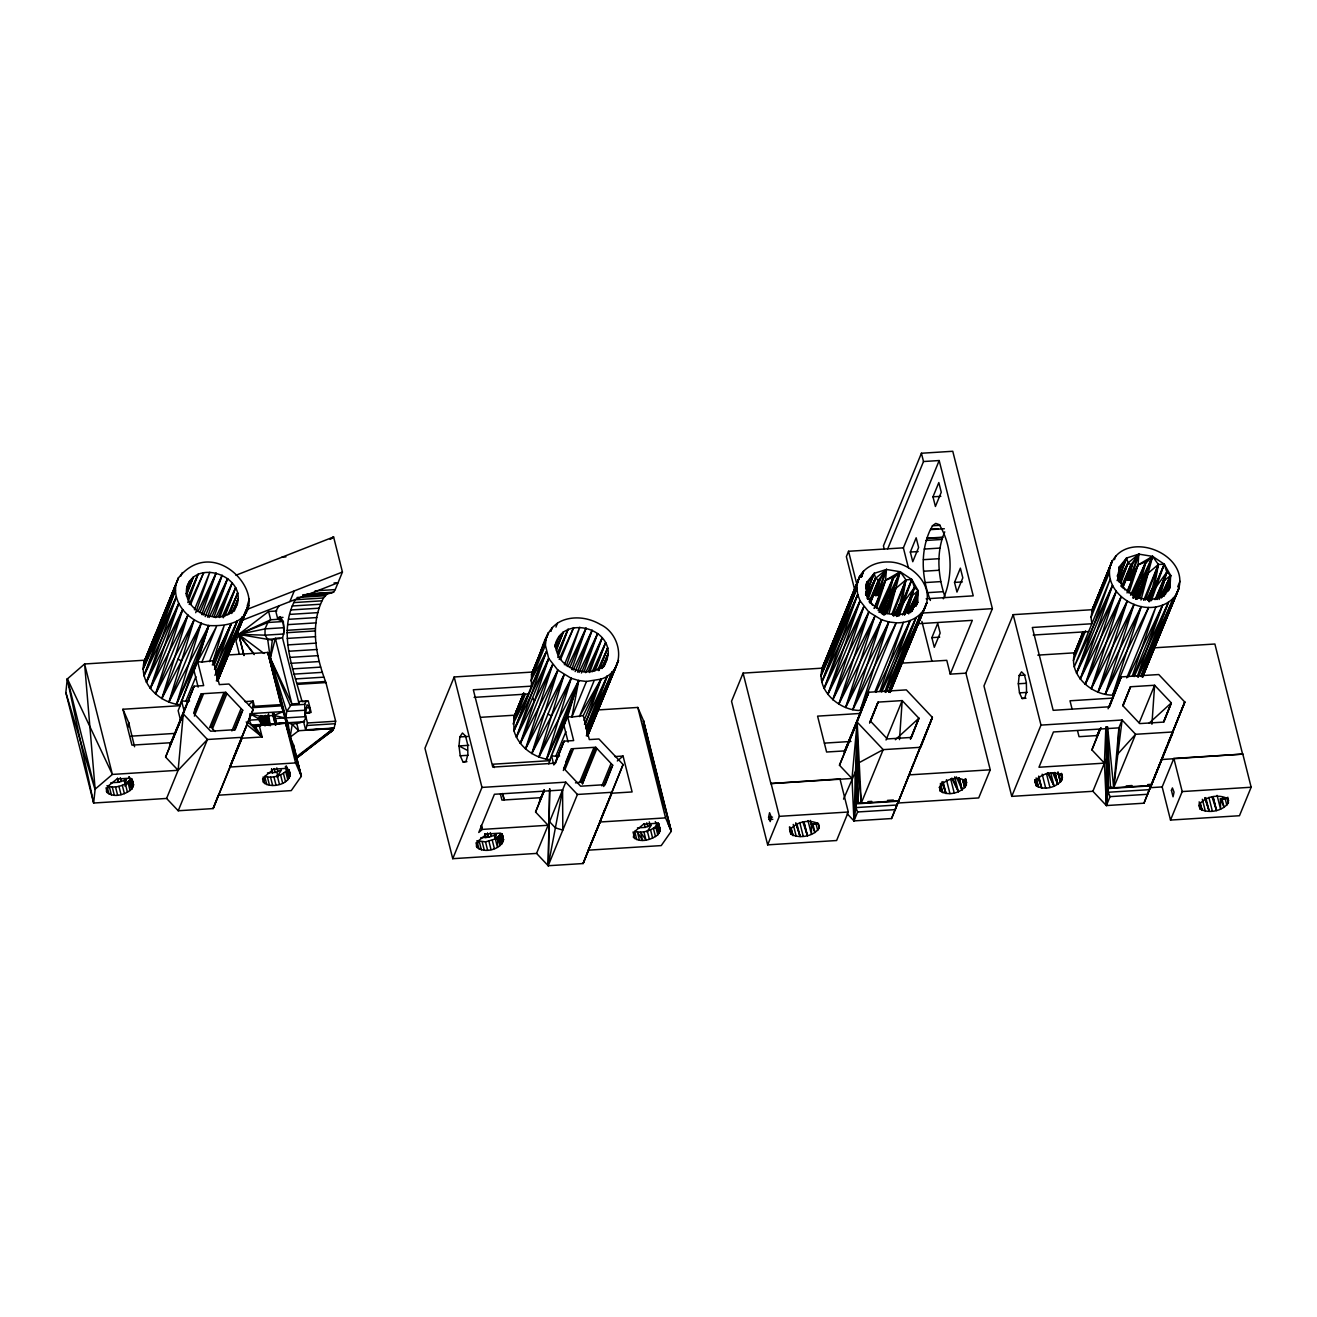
<?xml version="1.0" encoding="UTF-8"?>
<svg xmlns="http://www.w3.org/2000/svg" width="1317" height="1317" viewBox="0 0 1317 1317"><rect width="100%" height="100%" fill="white"/><g stroke="black" fill="none" stroke-linecap="round" stroke-linejoin="round"><path stroke-width="1.5" d="M128.556 722.835L128.556 726.902L128.671 722.539L122.925 709.254L180.182 705.665L208.777 625.559C294.843 629.658 223.05 522.734 178.47 577.834L143.849 662.566C139.404 683.984 159.818 702.817 179.952 704.727L197.632 661.611L208.777 625.559C190.043 621.904 171.869 604.042 176.149 583.81L143.849 662.566L175.408 590.279L143.981 675.67L178.733 603.482L150.352 688.396L187.854 615.154L161.843 698.52L201.221 623.287L176.478 704.315L194.356 665.134M309.709 712.941L305.725 713.188L306.993 704.776L308.705 705.945L309.874 710.604M768.568 817.38L769.572 812.721L771.219 816.935L770.215 821.578L768.568 817.38L772.486 817.133M914.689 760.518L932.37 717.403L920.781 747.282L883.197 749.636L859.211 762.625L856.56 762.987L855.869 807.601L853.959 820.903L891.56 818.548L932.37 717.403L906.343 689.878L868.743 692.248L844.131 752.254M844.987 750.723L868.743 692.248L857.169 722.111L855.951 803.864L898.589 801.18L913.982 762.313M549.798 788.883L548.201 865.73L583.118 863.54L623.089 764.518L598.939 738.985L589.308 739.578L583.283 715.592L601.029 679.128C626.694 670.913 622.365 634.695 600.47 624.521C589.473 618.019 575.743 615.813 563.561 620.126C542.456 627.797 542.489 654.796 532.578 671.505M1106.708 726.935L1108.371 788.521L1106.379 805.56L1143.979 803.205L1184.79 702.06L1158.762 674.534L1121.162 676.905L1108.091 708.776M283.83 632.407L283.353 621.525L278.315 617.673L277.838 619.319L270.693 619.78L238.706 634.382L235.99 640.967L239.381 654.401M856.511 764.864L855.556 771.515L855.951 803.864L858.058 802.251L861.252 803.107L883.197 749.636L857.169 722.111L853.959 820.903L847.21 813.758M549.568 788.883L548.201 865.73L536.562 853.416L452.752 858.684L424.947 748.237L454.184 676.971L532.43 672.049L548.448 632.802L531.508 674.419L531.459 686.141L513.959 730.639C518.421 746.558 533.813 757.884 549.93 759.695L548.794 763.959M1105.885 726.754L1104.42 763.136L1106.379 805.56L1092.88 791.287L1011.752 796.373L983.964 685.927L1013.185 614.66L1092.336 609.689L1110.017 566.672C1123.105 525.878 1194.931 554.49 1176.986 593.144L1143.271 675.078M144.771 660.196L84.601 663.982L67.233 679.012L65.85 692.577L93.639 803.024L166.584 798.448L178.223 810.762L213.14 808.572L218.309 795.205L291.255 790.612L301.346 776.223L281.459 705.83L252.815 707.641L253.094 701.072L244.913 701.599M242.707 710.209L235.167 729.684L210.654 731.215L193.698 713.287L201.238 693.812L225.75 692.281L242.707 710.209L234.459 730.326M563.33 770.511L571.216 748.78L595.728 747.249L612.685 765.177L604.437 785.294M612.685 765.177L605.145 784.652L580.632 786.2L563.676 768.255L564.828 766.856M867.837 599.367L866.174 594.016L866.784 582.344L874.192 573.356L886.423 569.471L900.202 571.726L911.841 579.513L918.196 590.757L917.603 602.429L916.023 605.952M1168.344 590.773L1170.023 587.086L1170.632 575.414L1164.261 564.17L1152.622 556.383L1138.843 554.128L1126.611 558.013L1119.203 567.001L1118.775 570.294M275.714 722.506L273.64 714.67L275.714 723.692L266.396 725.074M899.495 739.594L902.194 700.595L878.077 702.109L869.599 722.753M1151.914 724.251L1154.614 685.252L1130.496 686.766L1122.792 705.533M876.513 608.438L885.6 580.237L886.423 569.471L875.657 578.245L866.356 595.432M1128.932 593.094L1138.036 564.894L1138.843 554.128L1128.076 562.902L1118.792 580.089M930.395 600.47C921.67 578.081 919.99 551.28 930.543 529.286L938.379 528.792M944.849 596.371C937.869 575.941 936.058 551.955 944.75 531.854M276.8 610.989L268.602 611.5L270.693 619.78L267.861 622.497L265.063 628.884L265.013 635.156L267.697 639.338L270.314 658.253L285.937 717.88L287.979 722.737L292.209 724.416C299.354 722.407 308.046 723.642 304.902 712.843L311.158 712.448L308.343 701.253L302.087 701.648C293.197 669.085 277.591 632.275 295.271 599.745L323.472 597.984L327.028 594.132L333.58 592.222L335.242 589.588L342.436 572.039L333.613 536.974L235.941 575.249M246.18 721.963L255.202 726.737L259.12 725.008L285.641 723.329L295.601 762.922L301.346 776.223L293.428 744.714L290.168 737.191L285.937 717.88L304.918 716.695L304.737 704.381L306.186 700.858M319.274 739.94L297.576 757.341L332.526 730.622L334.139 728.054L335.654 721.222L325.925 682.568C315.85 656.064 309.495 624.274 323.472 597.984M240.55 738.327L262.132 736.977L251.333 725.041L249.357 720.169L249.917 713.682L283.418 711.575L270.314 658.253L267.812 652.475L227.693 654.993M166.584 798.448L178.124 770.297L183.293 713.946L194.043 686.206L203.674 685.597L197.632 661.611L216.498 626.48L201.88 662.105L197.632 661.611M891.197 687.326L890.835 690.421L924.567 608.487C935.761 585.472 910.788 561.701 888.185 561.964C877.138 561.668 865.417 566.343 859.803 576.286C847.522 607.005 834.517 637.444 822.22 668.147L743.084 673.119L770.873 783.566L852 778.479L839.472 765.243L857.169 722.111L852 778.479L853.959 820.903L857.614 811.98L855.869 807.601L855.556 771.515L843.538 799.123M463.008 761.917L466.02 761.407L467.864 754.526L467.667 744.5L465.527 735.989L462.448 733.009L459.863 736.944L458.991 745.932L460.226 755.793L463.008 761.917L466.926 761.67M1018.337 683.77L1019.16 675.473L1021.548 671.851L1024.379 674.617L1026.355 682.453L1026.536 691.705L1024.84 698.043L1022.058 698.504L1019.49 692.874L1018.337 683.77L1026.173 683.293M261.029 723.329L260.338 716.3L273.656 715.477L285.262 717.93L290.168 737.191L298.613 730.737L333.86 728.4L305.725 730.178L303.717 722.21M283.007 617.377L278.315 617.673L280.192 616.735C284.521 622.529 284.752 631.238 282.496 637.856L275.352 638.301L272.29 640.078L270.314 658.253L290.168 737.191L292.209 724.416L298.613 730.737L296.572 722.654M514.223 716.366L523.837 692.972L513.828 717.535L513.959 730.639L548.712 658.451L545.386 645.248L546.127 638.794L531.508 674.419M888.942 691.902L924.567 608.487C918.953 618.447 907.232 623.106 896.186 622.826L860.231 710.472C838.205 710.686 813.462 687.984 823.372 665.25L821.89 668.822M821.775 682.206L857.713 594.543L860.067 600.815L821.775 682.206L856.89 588.189L857.581 582.015L820.935 675.851L857.713 594.543L856.89 588.189L821.643 669.662L859.803 576.286L850.667 601.474L853.054 595.811M1141.362 676.559L1176.986 593.144C1171.373 603.104 1159.651 607.763 1148.605 607.483L1112.667 695.129C1090.624 695.343 1065.865 672.641 1075.791 649.907L1074.326 653.479L1083.265 631.633M1121.162 676.905L1108.947 707.163L1121.162 676.905L1109.589 706.768L1053.172 710.324L1032.33 627.485L1091.875 623.748L1091.036 617.377L1092.336 609.689M1112.667 695.129L1141.23 606.594L1098.049 692.083L1127.22 601.062L1085.274 684.297L1116.223 591.382L1076.532 673.135L1110.149 579.2L1074.195 666.863L1112.486 585.472L1080.286 679.029L1121.211 596.65L1091.266 688.725L1134.003 604.437L1105.276 694.257L1148.605 607.483C1127.928 607.186 1105.556 588.781 1110.017 566.672M305.725 730.178L307.454 722.984L304.902 712.843M285.937 717.88L286.711 711.378L291.864 703.92L299.008 703.476L299.914 701.253L308.343 701.253M865.928 588.929L866.784 582.344L868.397 582.196L874.192 573.356L875.657 578.245L868.166 599.021M1062.111 779.68L1061.42 773.441L1062.407 777.376L1061.387 775.384C1053.353 770.215 1040.71 773.54 1035.475 781.343L1036.183 785.64C1044.233 790.809 1056.876 787.467 1062.111 779.68L1060.629 773.754M819.273 828.08L818.565 823.882C809.807 818.993 796.011 821.495 790.134 829.908L790.826 834.089C799.6 838.978 813.396 836.493 819.273 828.08L818.055 823.24L811.288 823.998L810.383 820.392M1228.695 800.654L1227.691 798.711C1218.916 793.822 1205.121 796.308 1199.244 804.72L1199.952 808.918C1208.71 813.807 1222.505 811.305 1228.382 802.893L1227.823 797.213M1106.379 728.466L1106.379 805.56L1110.05 796.637L1108.288 792.258L1106.379 760.09L1107.334 753.439L1108.371 788.521L1151.009 785.837L1167.109 745.175M1165.282 594.346L1169.496 582.74L1170.632 575.414L1166.829 572.171L1164.261 564.17L1158.351 564.499L1148.012 573.274L1135.633 598.791M866.01 587.645L868.397 582.196L866.059 593.802M1117.968 580.138L1120.816 566.853L1126.611 558.013L1128.076 562.902L1120.586 583.678M198.159 687.128L193.978 670.518L195.163 663.175M568.137 742.097L563.956 725.486L565.141 718.144L578.756 680.527L586.477 681.449L601.029 679.128L585.374 724.498M237.406 603.647C244.995 576.385 198.159 558.984 187.228 585.686C179.639 612.948 226.475 630.333 237.406 603.647L234.228 611.187M557.206 640.655C548.498 670.567 604.404 686.19 608.289 653.446C608.454 625.262 560.4 616.274 554.901 646.268L557.206 640.655L554.967 646.252M110.809 782.759L118.563 782.265L126.531 779.664L125.016 784.109L129.807 780.553L131.996 788.735L133.544 784.965L131.107 778.545L131.996 788.735C125.839 794.711 112.488 798.958 106.348 791.237L108.636 785.656L116.933 779.005L130.251 778.166L133.544 784.965L132.079 779.17M480.787 837.727L488.541 837.233L496.509 834.649L494.994 839.077L499.785 835.538L501.975 843.703L501.086 833.513L503.522 839.95L500.23 833.134L486.911 833.974L478.614 840.625L476.326 846.205C483.504 855.688 509.086 847.819 502.04 834.023M577.422 794.464L565.783 782.15L562.573 789.986L548.201 865.73L577.422 794.464L612.339 792.274L588.287 850.173L661.233 845.596L671.324 831.192L643.536 720.745L637.79 707.443L597.671 709.962M896.581 616.356L901.371 605.474L905.931 579.842L900.202 571.726L885.6 580.237L877.715 595.317L875.179 595.482L879.558 580.616L886.423 569.471L879.361 592.156L877.715 595.317L875.179 595.482M1143.666 600.289L1158.351 564.499L1152.194 588.683L1153.429 589.506L1164.261 564.17L1148.901 601.375L1153.791 590.131L1158.351 564.499L1152.622 556.383L1138.036 564.894L1130.134 579.974L1127.599 580.138L1131.978 565.273L1138.843 554.128L1131.78 576.813L1130.134 579.974L1127.599 580.138M879.361 592.156L876.365 595.103L879.558 580.616L875.657 578.245L867.722 594.56M1131.78 576.813L1128.801 579.76L1131.978 565.273L1128.076 562.902L1118.874 581.818M544.201 790.118L535.575 812.029L548.102 825.265L482.368 829.397L478.762 832.476L494.418 794.266L562.573 789.986L536.562 853.416M912.055 611.17L917.06 598.083L918.196 590.757L914.41 587.514L911.841 579.513L905.931 579.842L899.774 604.009L895.544 615.418M881.946 613.689L888.251 597.045L893.436 577.126L900.202 571.726L889.057 613.459M1135.056 596.502L1140.67 581.702L1145.856 561.783L1152.622 556.383L1140.966 600.025M1151.009 785.837L1149.461 789.657L1108.288 792.258L1106.675 726.885M865.697 586.279L866.784 582.344M907.199 612.915L914.41 587.514L901.371 605.474L899.774 604.009L893.683 616.191M1146.975 599.103L1152.194 588.683L1153.791 590.131L1166.829 572.171L1159.092 599.482L1170.632 575.414L1164.491 580.435L1156.919 599.367M898.951 616.01L911.841 579.513L901.009 604.849L899.774 604.009L895.148 615.319M1151.371 600.667L1164.261 564.17M247.135 606.199L249.226 599.054M565.141 718.144L546.473 759.283L571.199 678.271L557.848 670.123L548.712 658.451L516.412 737.207L552.63 664.608L525.549 748.879L564.12 674.748L538.9 757.012L578.756 680.527L571.199 678.271L531.821 753.505L557.848 670.123L520.33 743.364L548.712 658.451M193.978 670.518L208.777 625.559L168.922 702.043L194.142 619.78L155.571 693.911L182.651 609.639L146.434 682.222L176.28 596.93L143.109 669.02L178.47 577.834L159.192 626.777L161.629 621.18M861.68 576.813L863.442 571.265L861.038 576.928M852.856 709.6L881.567 619.78L868.792 611.993L860.067 600.815L824.113 688.478L863.804 606.725L832.838 699.64L874.801 616.405L845.629 707.427L888.81 621.937L896.186 622.826L852.856 709.6L888.81 621.937L881.567 619.78L838.847 704.068L868.792 611.993L827.85 694.372L860.067 600.815M860.231 710.472L888.81 621.937M563.956 725.486L578.756 680.527L571.858 717.074L567.611 716.58L549.93 759.695L564.335 720.103M1168.228 743.2L1184.79 702.06L1167.883 743.298M879.888 691.458L903.396 622.365L875.081 691.376M1132.307 676.115L1155.816 607.022L1126.743 677.893M886.967 613.738L895.576 588.617L905.931 579.842L892.794 615.5M1139.386 598.395L1148.012 573.274L1135.88 599.219L1148.012 573.274L1137.378 599.202M215.395 669.53L231.051 624.159L213.305 660.624L219.33 684.61L228.96 684.017L253.111 709.55L213.14 808.572L242.361 737.29L207.444 739.495L178.124 770.297L112.389 774.429L95.137 789.163L93.639 803.024L67.233 679.012M201.731 614.562L216.054 573.191L197.912 611.565M571.71 669.53L586.032 628.16L567.89 666.534M865.829 594.082L874.192 573.356L865.895 595.235M1117.606 580.567L1126.611 558.013L1118.314 579.892M195.706 612.701L209.798 572.269L194.406 609.771M207.559 617.146L222.112 575.348L203.18 615.072M566.359 665.743L579.776 627.238L564.384 664.739M577.537 672.114L592.09 630.316L573.158 670.057M899.231 799.666L898.852 800.752L861.252 803.107L857.614 762.181M516.412 737.207L546.259 651.899L530.767 680.873L545.386 645.248M214.045 616.965L227.594 578.64L209.09 617.492M584.024 671.933L597.572 633.609L579.068 672.46M884.859 691.804L910.113 620.603L875.97 692.133M1137.295 676.461L1162.532 605.26L1128.406 676.79M1162.17 786.924L1170.517 820.063L1239.462 815.733L1251.15 787.237L1242.82 754.098L1173.859 758.427L1162.17 786.924L1149.988 787.698L1147.65 794.283L1110.05 796.637M824.113 688.478L857.713 594.543M219.643 617.558L232.187 582.855L215.741 617.689M555.972 627.106L557.354 623.27M589.621 672.526L602.165 637.823L585.719 672.674M187.821 602.511L198.06 574.311L187.524 598.099M557.799 657.479L568.039 629.296L557.503 653.067M581.488 781.985L582.476 783.747L595.728 747.249L581.488 781.985L575.48 782.858M1103.745 584.336L1112.239 560.943L1092.32 609.508M216.877 676.889L237.258 621.031L214.506 669.415M584.485 724.383L607.236 676L586.855 731.857M1145.214 600.157L1158.351 564.499M225.174 615.813L235.611 587.761L222.112 616.899M595.152 670.781L605.606 642.729L592.09 671.868M897.848 616.01L902.803 602.692L897.552 615.352M888.514 691.672L916.039 617.607L881.699 691.935M1150.268 600.667L1155.223 587.349L1149.379 600.42M1140.934 676.329L1168.459 602.264L1134.118 676.592M895.675 614.973L899.774 604.009L895.544 615.253M186.29 595.745L193.27 577.159L186.141 593.769M556.268 650.713L563.248 632.127L556.12 648.738M1147.963 599.91L1152.194 588.683L1147.568 599.976M904.203 614.413L914.41 587.514L902.589 615.006M1156.622 599.07L1166.829 572.171L1155.009 599.663M861.318 576.846L863.442 571.265L861.137 576.862M1114.445 559.643L1115.861 555.922M229.784 613.656L237.702 593.062L227.857 614.841M599.037 670.501L607.68 648.03L597.836 669.81M880.513 611.17L893.008 578.772L900.202 571.726L883.197 614.578M1132.949 595.827L1145.428 563.429L1152.622 556.383L1135.616 599.235M587.547 852.083L583.118 863.54L600.322 821.215L588.287 850.173M839.917 625.081L841.02 622.217M886.028 740.006L902.194 700.595L918.887 718.242L911.463 737.421L887.345 738.936L870.636 721.272L878.077 702.109L869.681 722.868M1092.88 791.287L1104.42 763.136L1091.908 749.9L1099.744 729.816L1097.473 735.528L1079.035 736.68L1077.52 730.705M1139.221 722.786L1154.614 685.252L1171.323 702.899L1163.882 722.078L1139.765 723.593L1123.055 705.928L1130.496 686.766L1122.858 705.632M178.124 770.297L165.596 757.061L194.043 686.206L170.189 744.335M217.437 681.054L242.377 616.751L216.35 674.502M234.739 754.476L229.849 767.054L295.601 762.922M587.415 736.022L612.356 671.719L586.328 729.486M644.853 731.083L643.536 720.745L665.579 817.89L637.79 707.443L671.324 831.192L665.579 817.89L599.828 822.022L604.717 809.445M597.737 827.899L600.322 821.215M866.224 587.794L868.397 582.196L866.01 587.843M893.008 578.772L879.954 612.438L893.436 577.126L885.6 580.237L874.044 608.438M904.647 614.874L912.055 595.778L918.196 590.757L908.648 613.887L917.06 598.083L917.603 602.429L915.99 605.902M891.56 818.548L932.37 717.403M1117.195 576.188L1120.816 566.853L1119.203 567.001L1118.61 578.673L1119.713 582.246M1145.428 563.429L1133.097 595.218L1145.856 561.783L1138.036 564.894L1127.237 591.218M1157.067 599.531L1164.491 580.435M1143.979 803.205L1149.988 787.698M186.619 588.65L189.582 581.027M516.445 710.982L516.906 709.797M555.099 647.437L559.56 635.996M890.094 692.396L920.929 613.508L885.814 692.429M1162.401 626.299L1179.209 587.431L1142.563 677.07L1173.365 598.165L1138.234 677.086M1177.727 586.872L1179.917 581.241M876.365 595.103L886.423 569.471L878.571 580.007L869.055 601.869M874.603 608.256L885.6 580.237M1128.801 579.76L1138.843 554.128L1130.99 564.664L1121.475 586.526M1127.023 592.913L1138.036 564.894M148.805 653.117L151.027 647.47M152.509 643.717L158.452 628.653L144.952 660.426M520.264 704.332L522.487 698.685M532.875 672.328L548.448 632.802M825.101 661.891L848.839 603.976M823.257 668.608L825.446 663.06L822.862 668.46M828.377 655.685L859.803 576.286L822.269 667.801M911.841 579.513L897.651 614.924M1077.52 646.548L1083.364 631.765M1080.072 642.186L1082.261 636.638M1092.501 610.792L1112.239 560.943L1091.941 610.545M869.73 602.281L878.571 580.007M860.495 713.435L817.577 716.135L826.599 752.023L845.053 750.871L851.128 735.627L844.938 750.492M1122.15 586.938L1130.99 564.664M233.093 611.549L238.311 598.478L231.726 613.508M603.071 666.517L608.289 653.446L601.704 668.476M904.499 614.71L912.055 595.778M1119.516 575.068L1117.112 580.567M1184.79 702.06L1151.288 785.409L1113.688 787.764L1110.478 786.908L1108.371 788.521M554.869 763.761L564.022 741.175L573.652 740.566L567.611 716.58L578.756 680.527L546.473 759.283M845.053 750.871L868.743 692.248M910.508 739.018L918.887 718.242L895.346 739.726M1163.685 721.782L1171.323 702.899L1149.247 723.049M1096.649 737.257L1099.728 729.717M217.634 681.037L248.485 605.507L246.888 608.355M518.519 705.879L523.606 693.384L513.828 717.535M587.612 736.005L618.463 660.476L607.433 685.778M907.709 649.446L926.789 602.774L913.175 634.234M1092.205 609.985L1112.239 560.943M143.109 669.02L175.408 590.279M143.981 675.67L176.28 596.93M146.434 682.222L178.733 603.482M186.339 594.033L193.27 577.159M150.352 688.396L182.651 609.639M188.051 598.692L198.06 574.311M190.603 604.536L203.674 572.648L189.171 604.47M155.571 693.911L187.854 615.154M161.843 698.52L194.142 619.78M199.904 612.57L216.054 573.191M168.922 702.043L201.221 623.287M205.189 616.603L222.112 575.348M212.202 616.142L227.594 578.64M176.478 704.315L208.777 625.559M180.182 705.665L178.141 710.653L180.544 720.251M218.342 616.619L232.187 582.855M184.347 711.871L181.548 700.792L185.812 701.303L195.904 676.691M165.596 757.061L183.293 713.946L207.444 739.495L178.223 810.762M223.314 617.772L235.611 587.761M209.419 661.644L224.038 626.003L213.305 660.624L201.88 662.105M229.24 613.689L237.702 593.062M232.928 611.598L238.311 598.478M194.488 710.275L201.238 693.812M194.406 712.085L201.155 695.639M214.128 665.414L231.051 624.159L213.074 662.27M194.389 716.102L203.378 694.158M214.951 675.407L237.258 621.031M216.992 678.617L242.377 616.751M334.024 582.987L338.041 582.723L241.719 620.472L246.098 609.787L342.436 572.039M217.733 680.51L248.485 605.507L241.719 620.472M217.717 680.873L246.164 611.5L216.35 680.889M223.841 692.874L209.601 727.626L211.51 727.017L225.75 692.281M215.066 731.495L212.498 728.778L226.738 694.026M231.891 730.935L240.896 708.99M234.064 729.898L241.554 711.608M289.888 601.589L294.267 590.905M235.43 752.682L253.111 709.55L229.849 767.054L242.361 737.29M273.854 714.193L275.944 721.765M293.428 744.714L301.231 776.503M289.559 773.359L290.086 774.264L289.082 770.28C294.382 783.434 271.236 789.854 263.4 782.216L264.437 776.75L273.623 769.161L286.958 768.321L289.559 773.359L288.653 769.375M452.752 858.684L481.973 787.418L454.184 676.971M514.437 715.74L523.508 693.631M525.269 694.289L513.087 723.988L528.249 693.977L474.12 697.368M513.959 730.639L546.259 651.899L531.459 686.141L473.33 689.779L492.772 767.103L555.494 763.152L564.022 741.175L554.786 763.679M556.317 649.001L563.248 632.127M520.33 743.364L552.63 664.608M558.029 653.676L568.039 629.296M560.581 659.504L573.652 627.616L559.149 659.438M525.549 748.879L557.848 670.123M531.821 753.505L564.12 674.748M569.882 667.538L586.032 628.16M538.9 757.012L571.199 678.271M575.167 671.571L592.09 630.316M581.423 672.987L597.572 633.609M588.32 671.588L602.165 637.823M553.848 764.996L551.527 755.777L555.79 756.271L565.882 731.676M586.477 681.449L571.858 717.074L583.283 715.592M540.168 799.32L544.02 789.937M538.851 803.288L544.184 790.398M535.575 812.029L543.954 791.599M594.066 670.863L605.606 642.729M594.016 680.971L579.398 716.613L601.029 679.128L584.106 720.383M598.461 670.534L607.68 648.03M602.132 668.443L608.289 653.446M607.4 658.615L604.207 666.155M565.964 761.588L570.475 750.624M563.627 768.898L571.134 750.608M565.108 769.243L573.356 749.143M585.703 728.499L607.236 676M586.97 733.602L612.356 671.719M587.695 735.841L618.463 660.476M579.579 782.594L593.835 747.858M582.476 783.747L596.716 748.994M601.885 785.92L610.874 763.975M604.042 784.866L611.532 766.576M603.729 786.496L605.227 782.841M623.089 764.518L599.828 822.022M743.084 673.119L731.544 701.27L767.663 844.856L836.608 840.526L848.296 812.013L839.966 778.89L770.873 783.566M887.707 548.827L923.513 461.526L939.186 460.538L903.38 547.839L848.543 551.28L846.354 556.63L854.865 590.444M820.935 675.851L856.89 588.189M866.076 587.843L868.397 582.196M857.614 811.98L895.214 809.626L897.568 803.041L978.696 797.937L990.236 769.803L965.921 673.152L992.376 608.652L952.767 451.27L921.423 453.246L883.427 545.88L884.267 549.205M827.85 694.372L863.804 606.725M867.294 598.659L875.657 578.245L867.574 596.42M767.663 844.856L779.351 816.342L771.021 783.22M870.307 603.17L879.558 580.616L870.257 602.593M832.838 699.64L868.792 611.993M838.847 704.068L874.801 616.405M878.982 612.372L893.436 577.126L878.11 610.545M881.369 613.475L888.251 597.045L889.732 597.292L900.202 571.726L881.303 611.648M845.629 707.427L881.567 619.78M910.327 552.053L916.171 537.797L918.607 547.46L912.763 561.717L910.327 552.053L918.163 551.56M932.979 496.822L938.823 482.565L941.26 492.229L935.416 506.469L932.979 496.822L940.832 496.328M884.942 614.545L895.576 588.617L883.213 614.134M892.021 613.738L905.931 579.842M897.371 615.928L902.803 602.692M839.472 765.243L857.169 722.111L861.252 803.107M903.692 613.623L914.41 587.514M911.71 611.137L917.06 598.083L910.623 612.619M881.04 691.474L910.113 620.603M885.452 692.215L916.039 617.607M888.81 691.837L920.929 613.508M890.144 692.413L926.789 602.774M943.318 598.807C953.261 575.743 952.487 546.16 939.284 524.643L935.728 523.392L932.436 525.779L930.625 529.615L944.338 528.759M931.876 637.642L937.72 623.385L940.157 633.065L934.296 647.305L931.876 637.642L939.712 637.148M954.529 582.41L960.373 568.154L962.809 577.834L956.965 592.074L954.529 582.41L962.365 581.916M910.426 738.886L918.887 718.242M965.921 673.152L950.248 674.139L972.325 620.34L916.879 623.814M1011.752 796.373L1040.99 725.107L1013.185 614.66M1083.2 632.045L1074.063 654.319L1083.117 631.913L1074.656 652.82L1037.796 655.125M1073.355 660.508L1085.537 630.794M1091.036 617.377L1109.309 572.846M1076.532 673.135L1112.486 585.472M1120.816 566.853L1118.446 572.302M1080.286 679.029L1116.223 591.382M1120.471 581.456L1128.076 562.902L1120.01 581.077M1122.726 587.826L1131.978 565.273L1122.677 587.25M1085.274 684.297L1121.211 596.65M1091.266 688.725L1127.22 601.062M1132.159 595.185L1145.856 561.783L1130.529 595.202M1133.789 598.132L1140.67 581.702L1142.152 581.949L1152.622 556.383L1132.867 598.132M1098.049 692.083L1134.003 604.437M1105.276 694.257L1141.23 606.594M1149.79 600.585L1155.223 587.349L1149.231 601.82M1096.551 736.911L1099.629 729.42L1096.584 737.01M1091.908 749.9L1101.045 727.61M1156.112 598.28L1166.829 572.171M1162.006 596.782L1169.496 582.74L1164.129 595.794L1169.496 582.74L1170.023 587.086L1168.426 590.559M1133.46 676.131L1162.532 605.26M1137.872 676.872L1168.459 602.264M1141.23 676.494L1173.365 598.165M1142.58 677.07L1179.209 587.431M1163.619 721.667L1171.323 702.899M1150.762 785.821L1161.545 759.547L1242.82 754.098M1170.517 820.063L1182.205 791.566L1173.859 758.427M144.475 660.755L155.85 633.098M160.46 622.003L176.149 583.81M217.684 680.626L246.164 611.5M587.662 735.594L616.142 666.468L586.328 735.857M1161.792 596.766L1170.632 575.414L1161.182 596.831M541.155 797.658L544.119 790.546L541.155 797.658L501.942 800.11L500.427 794.135M911.66 611.039L917.06 598.083L911.446 610.956M1097.473 735.528L1100.502 728.334M822.697 667.554L837.875 631.666L836.065 634.185M838.682 629.789L845.07 614.677M846.666 610.907L849.07 605.244M1091.678 611.302L1101.259 588.633M1074.326 654.088L1083.117 633.329M1092.698 610.66L1096.699 601.227M1098.296 597.457L1100.683 591.794M1103.876 584.238L1105.473 580.468M163.209 617.443L165.596 611.829M167.177 608.092L169.564 602.478M180.676 576.319L182.273 572.582M169.432 746.591L183.293 713.946L169.58 746.377L171.177 742.689L131.963 745.142L122.925 709.254M237.208 631.057L232.714 641.659L248.485 605.507M238.706 627.534L240.962 622.233L239.398 625.855M514.931 715.394L523.656 694.833M533.187 672.411L535.575 666.797M884.398 614.94L895.576 588.617L883.46 614.562M1137.608 597.72L1148.012 573.274M867.64 596.963L875.657 578.245M1120.059 581.62L1128.076 562.902M603.449 666.962L605.03 663.274M234.739 636.605L237.06 631.222M909.174 643.503L911.578 637.938M599.531 703.854L601.902 698.438M603.482 694.816L605.853 689.4M1169.496 582.74L1163.866 595.613L1169.496 582.74L1161.364 597.984M908.763 612.175L918.196 590.757L907.545 612.965M896.581 616.488L902.194 603.877L901.009 604.849M1076.088 651.306L1077.718 647.668M1149.017 600.881L1154.614 588.534L1153.429 589.506M231.051 624.159L212.333 665.003M883.542 614.644L895.576 588.617M295.996 757.176L333.431 728.548L332.427 730.688L300.029 754.657M898.589 801.18L897.042 805L855.869 807.601M915.447 605.787L917.603 602.429L910.195 611.417L897.964 615.302L884.184 613.063L869.763 602.511M1166.796 592.123L1170.023 587.086L1162.615 596.074L1150.383 599.959L1133.229 597.095M1106.379 760.09L1104.42 763.136L1038.965 767.251L1053.435 731.972L1118.89 727.857L1122.1 720.02L1135.616 734.293L1173.217 731.939L1151.288 785.409L1151.667 784.323L1147.733 784.57M127.815 783.631L129.807 780.553L130.054 790.579L127.963 782.298L129.807 780.553L124.868 786.002M497.793 838.6L499.785 835.538L500.032 845.547L497.941 837.266L499.785 835.538L496.081 839.604M654.681 828.459L656.739 825.282L655.29 821.594M276.916 776.997L281.377 770.099L275.253 772.437L267.499 772.914M646.894 831.965L651.355 825.084L645.231 827.405L637.477 827.883M965.69 779.005L966.678 782.891L965.657 780.882C957.607 775.729 944.98 779.055 939.729 786.858L940.453 791.155C948.487 796.308 961.147 792.982 966.365 785.179L965.69 778.94M279.072 605.688L275.78 611.17L277.838 619.319L283.353 621.525L267.861 622.497L238.706 634.382L244.007 655.487L238.706 634.382L268.602 611.5M913.685 607.45L917.603 602.429M1166.105 592.107L1170.023 587.086M287.797 779.845L285.723 771.548L289.378 777.952L285.773 766.395L286.76 770.313C281.426 776.207 272.323 778.331 264.717 776.388L266.808 784.669M657.776 834.813L660.146 831.027L658.582 823.323L660.064 829.233L658.632 824.343L659.636 828.294L656.936 823.29L643.618 824.129L634.415 831.718L633.378 837.184C640.046 843.374 651.355 839.9 657.776 834.813L655.701 826.533L656.739 825.282L659.356 832.92L655.701 826.533C650.005 831.241 641.889 833.299 634.695 831.356L636.786 839.637M248.781 704.76L253.094 701.072L254.411 706.274L252.815 707.641M617.327 760.963L623.073 756.057L632.111 791.945L612.504 793.18M297.576 757.341L333.431 728.548M322.484 737.487L332.526 730.622M910.195 611.417L913.307 609.129M1162.615 596.074L1165.726 593.786M330.386 539.114L333.613 536.974L330.155 539.114M327.093 733.618L330.501 731.363M106.907 785.755C113.855 788.455 121.987 786.397 127.963 782.298M495.357 838.929L497.941 837.266L497.431 847.21L495.357 838.929L485.512 841.859L476.886 840.723L478.976 849.004M305.725 713.188L309.396 712.053M304.639 721.683L287.979 722.737L290.168 737.191L285.641 723.329L301.346 776.223L286.398 722.835L262.396 724.531L255.202 726.737L262.132 736.977L259.12 725.008M260.799 725.914L255.202 726.737L262.396 724.531M1217.089 795.386L1220.579 809.214L1220.398 798.81L1227.164 798.069L1228.382 802.893M268.849 725.025L286.398 722.835L275.73 723.51M281.904 557.223L285.97 556.861M817.33 823.619L811.288 823.998L815.009 832.574L812.819 823.849L816.754 823.537M1226.44 798.431L1220.398 798.81L1224.119 807.403L1221.929 798.678L1225.864 798.365M932.436 525.779L940.272 525.285M926.888 538.192L942.56 537.204M926.97 538.521L942.643 537.55M926.065 540.464L941.737 539.476M924.205 549.074L939.877 548.086M315.092 590.839L335.242 589.588M307.404 593.868L333.58 592.222M306.713 594.346L322.83 593.341M326.846 593.078L330.88 592.831M302.745 594.807L331.736 592.848M302.861 595.646L327.028 594.132M297 597.506L325.2 595.745M923.382 559.676L939.054 558.688M293.658 602.593L321.858 600.832M292.16 606.001L320.36 604.24M290.827 609.952L319.01 608.191M923.661 571.232L939.334 570.245M289.625 614.413L317.825 612.635M288.604 619.319L316.788 617.558M925.028 582.591L940.7 581.604M287.748 624.637L315.948 622.875M283.155 627.748L265.063 628.884L238.706 634.382L254.247 654.598M287.09 630.316L315.273 628.538M286.892 632.703L315.092 630.942M927.349 592.666L943.021 591.695M284.06 633.971L265.013 635.156L238.706 634.382L253.621 653.314M263.993 653.479L238.706 634.382L267.697 639.338L279.764 638.58M287.304 638.416L315.504 636.654M926.131 598.791L973.23 595.844L939.186 460.538M287.962 644.902L316.162 643.124M288.818 651.24L317.018 649.479M923.25 612.998L992.376 608.652M289.839 657.413L318.039 655.636M291.041 663.307L319.241 661.546M292.39 668.904L320.591 667.126M293.872 674.123L322.072 672.361M295.485 678.93L323.686 677.168M1033.219 635.057L1088.665 631.584M297.214 683.276L325.414 681.498M297.724 684.346L325.925 682.568M185.812 701.303L189.582 701.072M901.733 663.159L946.775 660.327L950.248 674.139M1153.988 647.832L1214.883 644.013L1242.672 754.46M254.411 706.274L280.916 704.611L281.459 705.83L267.812 652.475L283.418 711.575L273.656 715.477L274.627 718.588L285.262 717.93M304.737 704.381L290.069 705.303L270.314 658.253L275.352 638.301L291.864 703.92L270.314 658.253L286.711 711.378L304.276 710.275M305.774 707.772L309.758 707.525M249.357 720.169L259.992 719.51L262.017 724.366L251.333 725.041M1019.16 675.473L1025.038 675.111M307.454 722.984L335.654 721.222M130.762 736.187L175.457 733.371M307.157 725.469L335.358 723.692M480.656 717.321L514.749 715.18M305.939 729.816L334.139 728.054M1019.49 692.874L1027.326 692.38M1022.058 698.504L1025.976 698.257M459.863 736.944L467.7 736.45M1112.914 698.092L1069.997 700.792L1072.005 708.76M468.77 745.323L458.991 745.932L467.436 750.377M460.226 755.793L468.062 755.299M1040.99 725.107L1122.1 720.02L1113.688 787.764L1135.616 734.293L1117.903 753.884L1118.89 727.857L1113.688 787.764L1107.597 726.803M555.79 756.271L559.56 756.04M824.426 743.117L850.996 741.455M550.16 760.633L492.904 764.222L494.336 767.548M614.891 756.567L623.073 756.057M481.973 787.418L565.783 782.15M909.109 774.89L990.236 769.803M867.854 801.625L871.788 801.378M887.477 800.39L893.354 800.028M1126.167 785.92L1132.044 785.541M779.351 816.342L848.296 812.013M1182.205 791.566L1251.15 787.237M768.914 819.553L772.816 819.306M1221.929 798.678L1227.312 798.365M812.819 823.849L816.408 823.652M267.697 639.338L272.29 640.078M251.646 714.127L260.338 716.3M1140.67 581.702L1143.074 582.558L1142.152 581.949M888.251 597.045L890.654 597.902L889.732 597.292M547.971 714.127L551.51 715.872M177.993 659.142L181.532 660.904M251.596 714.654L259.992 719.51M1120.8 585.802L1136.604 597.72M246.674 724.531L262.132 736.977M549.123 821.248L555.379 827.866L562.82 830.089L562.573 789.986M532.562 697.829L534.521 700.907M1124.965 589.917L1118.61 578.673L1118.149 575.233M866.174 594.016L872.545 605.26M211.51 727.017L212.498 728.778M1047.459 772.667L1054.11 786.15L1050.851 773.211M951.714 778.182L958.381 791.649L954.66 776.882M1052.909 773.211L1057.732 784.29L1055.147 772.635M956.356 776.865L962.003 789.788L959.418 778.133M1199.227 803.584L1202.158 810.367L1199.112 801.888M789.377 827.076L793.032 835.554L790.002 827.076M1048.464 772.931L1054.11 786.15M952.734 778.446L958.381 791.649M668.312 824.063L670.485 829.628M285.312 766.626L286.76 770.313M1038.142 778.413L1041.714 787.978L1038.718 776.075M941.688 782.002L945.985 793.476L942.988 781.574M1211.986 796.917L1216.513 810.498L1213.023 796.555M802.876 822.104L807.403 835.669L803.897 821.742M1204.874 797.839L1209.22 811.305L1205.763 797.575M795.764 823.026L800.11 836.476L797.147 824.705M1205.039 798.036L1209.22 811.305M795.929 823.207L800.11 836.476M1199.787 802.712L1202.158 810.367L1200.083 802.465M790.677 827.883L793.032 835.554L790.974 827.652M1036.117 779.45L1038.438 787.138L1036.117 777.903M940.371 784.948L942.709 792.636L940.387 783.401M65.85 692.577L95.022 789.443L67.348 678.716L112.389 774.429L84.601 663.982L95.137 789.163M1038.52 777.03L1041.714 787.978M942.791 782.528L945.985 793.476M481.248 825.561L482.368 829.397L481.38 825.446M649.265 821.841L650.351 825.627M646.779 822.829L647.865 826.648M644.145 823.586L645.231 827.405M491.175 836.476L490.319 832.591M487.455 833.414L488.541 837.233L487.685 833.365M264.783 715.592L267.483 725.091M262.215 716.448L264.371 724.07M276.8 767.86L277.887 771.68M259.531 717.024L261.704 724.663M274.166 768.601L275.253 772.437M121.197 781.508L120.341 777.623M117.476 778.446L118.563 782.265L117.707 778.396M1057.765 772.388L1060.498 782.051L1058.242 772.338M1054.456 772.618L1057.732 784.29L1054.769 772.453M962.579 779.829L964.768 787.566L962.957 779.779M958.71 778.117L962.003 789.788L959.023 777.952M288.588 769.49L290.168 776.042L288.67 770.083M964.801 779.384L966.365 785.179L964.884 779.269M273.031 713.534L275.632 723.296L273.179 713.534M267.236 716.662L269.244 724.301M502.024 834.155L503.522 839.95L501.942 834.188L502.946 838.122M1212.924 796.785L1216.513 810.498M1054.703 772.667L1057.732 784.29M958.974 778.166L962.003 789.788M803.814 821.956L807.403 835.669M274.101 713.765L276.109 721.551M272.734 713.534L275.763 725.239M1061.42 773.507L1062.407 777.376M1034.701 779.829L1036.183 785.64L1034.8 779.796M939.465 787.27L940.453 791.155L939.531 787.237M1225.09 798.349L1226.818 805.214M1208.891 797.378L1212.348 811.107M1202.339 799.254L1205.351 811.19M1199.063 805.428L1199.952 808.918M1058.012 772.19L1060.498 782.051M1046.455 773.573L1049.945 787.451M1042.191 774.198L1045.682 788.093M1034.701 779.73L1036.183 785.64M921.423 453.246L923.513 461.526M962.776 779.68L964.768 787.566M903.38 547.839L908.384 567.742M921.9 621.459L931.909 661.249M950.726 779.071L954.216 792.966M946.446 779.713L949.952 793.591M939.465 787.204L940.453 791.155M848.543 551.28L856.544 583.118M815.964 823.52L817.709 830.401M807.98 820.573L811.453 834.385L811.288 823.998M799.781 822.549L803.238 836.279M793.229 824.426L796.225 836.377M789.509 828.87L790.826 834.089M643.42 721.025L671.209 831.471M658.154 823.125L660.146 831.027L658.22 823.273M653.397 828.294L655.487 836.575M650.549 829.825L652.639 838.106M647.322 831.011L649.396 839.291M643.898 831.801L645.988 840.081L640.523 832.13L642.614 840.411L637.395 831.982L639.469 840.262M633.049 831.965L634.712 838.6M502.666 793.476L504.181 799.452M502.551 793.756L504.065 799.748M501.942 834.188L503.028 838.254M501.086 833.513L503.176 841.81M499.505 833.842L501.975 843.703L499.62 833.71M492.278 840.295L494.369 848.576M487.553 833.315L488.541 837.233M488.936 841.3L491.011 849.58M484.854 833.776L485.841 837.711L485.002 833.842M485.512 841.859L487.586 850.14M482.22 841.942L484.31 850.239M479.289 841.563L481.38 849.844M475.997 842.798L477.248 847.769M282.496 637.856L299.008 703.476M267.812 652.475L280.916 704.611M273.738 714.39L275.697 722.21M272.487 713.6L275.434 725.338M283.418 773.326L285.509 781.607M267.549 715.131L270.018 724.943M266.528 715.691L268.997 725.502M280.57 774.84L282.661 783.138M264.042 716.695L266.034 724.548M277.344 776.042L279.418 784.323M260.914 715.493L263.384 725.305M273.92 776.832L276.01 785.113M258.725 717.93L259.712 721.848M270.545 777.162L272.635 785.442M267.417 777.014L269.491 785.294M263.071 776.997L264.733 783.615M262.56 778.89L263.4 782.216M128.671 722.539L134.581 746.755M131.107 778.545L133.198 786.825M129.033 776.898L131.996 788.735L129.181 776.734M125.378 783.961L127.453 792.241M122.3 785.327L124.391 793.608M117.575 778.347L118.563 782.265M118.942 786.331L121.032 794.612M115.517 786.891L117.608 795.172M112.241 786.973L114.332 795.254M109.311 786.595L111.385 794.875M107.319 787.401L108.998 794.036M106.019 787.829L107.27 792.801M288.719 770.247L290.168 776.042M273.903 714.127L275.846 721.979M267.45 716.547L269.294 724.268M265.441 715.329L267.581 725.041M262.89 716.25L265.03 725.93M260.239 716.892L261.935 724.613M124.275 780.207L125.016 784.109L124.456 780.076M268.553 713.929L270.265 725.766M277.113 773.128L277.689 777.079M494.435 835.044L494.994 839.077M1107.054 726.671L1110.478 786.908M856.56 762.987L858.058 802.251L857.169 722.111M1171.422 790.348L1173.052 796.801L1174.056 792.143L1172.41 787.945L1171.422 790.348M867.096 590.411L865.582 594.165L867.096 590.411M1093.439 606.874L1092.007 610.429L1093.439 606.874M552.251 627.55L550.704 631.304L552.251 627.55M132.968 783.154L131.947 779.302L132.968 783.154M659.356 832.92L656.837 823.158L659.356 832.92M289.378 777.952L286.349 766.231L289.378 777.952M272.553 772.898L271.565 768.98L272.553 772.898"/></g></svg>
